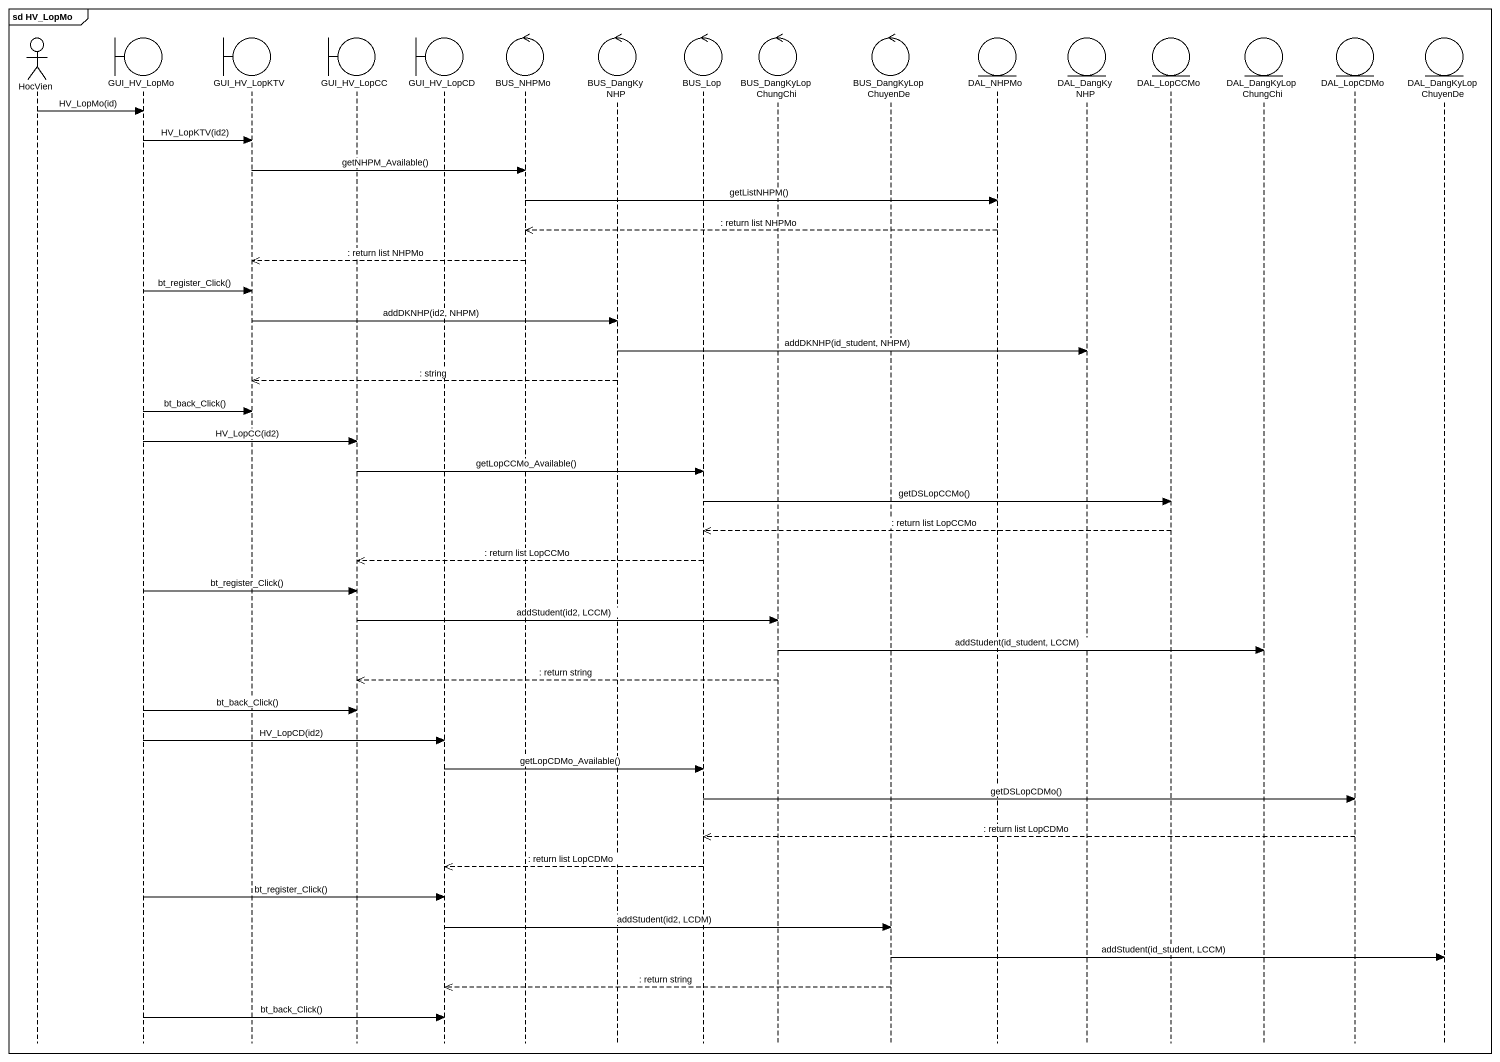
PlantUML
@startuml
mainframe sd HV_LopMo
hide footbox
actor HocVien
boundary GUI_HV_LopMo
boundary GUI_HV_LopKTV
boundary GUI_HV_LopCC
boundary GUI_HV_LopCD
control BUS_NHPMo
control BUS_DangKyNHP
control BUS_Lop
control BUS_DangKyLopChungChi
control BUS_DangKyLopChuyenDe
entity DAL_NHPMo
entity DAL_DangKyNHP
entity DAL_LopCCMo
entity DAL_DangKyLopChungChi
entity DAL_LopCDMo
entity DAL_DangKyLopChuyenDe

HocVien -> GUI_HV_LopMo : HV_LopMo(id)
GUI_HV_LopMo -> GUI_HV_LopKTV : HV_LopKTV(id2)
GUI_HV_LopKTV -> BUS_NHPMo : getNHPM_Available()
BUS_NHPMo -> DAL_NHPMo : getListNHPM()
DAL_NHPMo -->> BUS_NHPMo : : return list NHPMo
BUS_NHPMo -->> GUI_HV_LopKTV : : return list NHPMo
GUI_HV_LopMo -> GUI_HV_LopKTV : bt_register_Click()
GUI_HV_LopKTV -> BUS_DangKyNHP : addDKNHP(id2, NHPM)
BUS_DangKyNHP -> DAL_DangKyNHP : addDKNHP(id_student, NHPM)
BUS_DangKyNHP -->> GUI_HV_LopKTV : : string
GUI_HV_LopMo -> GUI_HV_LopKTV : bt_back_Click()
GUI_HV_LopMo -> GUI_HV_LopCC : HV_LopCC(id2)
GUI_HV_LopCC -> BUS_Lop : getLopCCMo_Available()
BUS_Lop -> DAL_LopCCMo : getDSLopCCMo()
DAL_LopCCMo -->> BUS_Lop : : return list LopCCMo
BUS_Lop -->> GUI_HV_LopCC : : return list LopCCMo
GUI_HV_LopMo -> GUI_HV_LopCC : bt_register_Click()
GUI_HV_LopCC -> BUS_DangKyLopChungChi : addStudent(id2, LCCM)
BUS_DangKyLopChungChi -> DAL_DangKyLopChungChi : addStudent(id_student, LCCM)
BUS_DangKyLopChungChi -->> GUI_HV_LopCC : : return string
GUI_HV_LopMo -> GUI_HV_LopCC : bt_back_Click()
GUI_HV_LopMo -> GUI_HV_LopCD : HV_LopCD(id2)
GUI_HV_LopCD -> BUS_Lop : getLopCDMo_Available()
BUS_Lop -> DAL_LopCDMo : getDSLopCDMo()
DAL_LopCDMo -->> BUS_Lop : : return list LopCDMo
BUS_Lop -->> GUI_HV_LopCD : : return list LopCDMo
GUI_HV_LopMo -> GUI_HV_LopCD : bt_register_Click()
GUI_HV_LopCD -> BUS_DangKyLopChuyenDe : addStudent(id2, LCDM)
BUS_DangKyLopChuyenDe -> DAL_DangKyLopChuyenDe : addStudent(id_student, LCCM)
BUS_DangKyLopChuyenDe -->> GUI_HV_LopCD : : return string
GUI_HV_LopMo -> GUI_HV_LopCD : bt_back_Click()
@enduml
